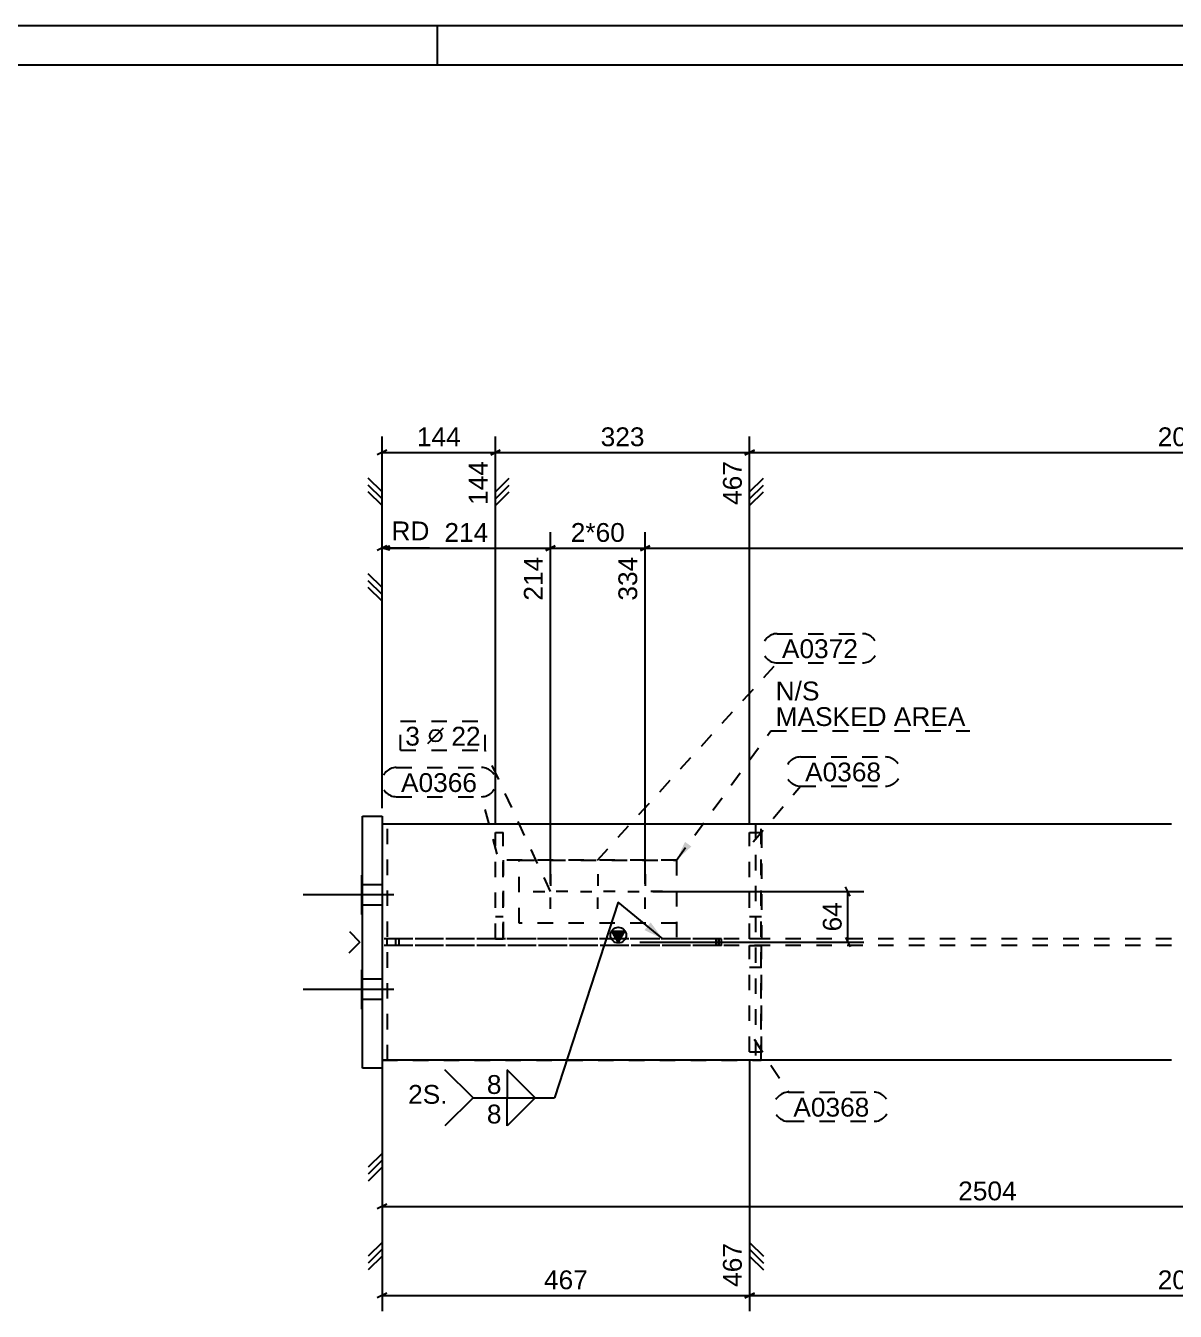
# Model space of a CAD drawing. Header units: millimetres. Extents: x -22 to 819, y -311 to 283.
# Drawn here: x 172.5 to 318.4, y 119.7 to 283 of the extents above; entities that cross this region are included whole.
import ezdxf

# ---------------------------------------------------------------- set-up
doc = ezdxf.new("R2010")
doc.units = ezdxf.units.MM
doc.linetypes.add('DXK_LINE_DOT2', pattern=[3.9198, 1.9599, -1.9599])
doc.styles.add('Arial', font='ARIAL.TTF', dxfattribs={"height": 0.2})

# ---------------------------------------------------------------- blocks, each defined once
blk = doc.blocks.new('Unknown-43751636-1168')
at = {"color": 5, "linetype": 'Continuous'}
for p, q in [((818.75, 282.99), (-22.25, 282.99)), ((813.75, 277.99), (-17.25, 277.99))]:
    blk.add_line(p, q, dxfattribs=at)
at = {"color": 7, "linetype": 'Continuous'}
blk.add_line((224.75, 277.99), (224.75, 282.99), dxfattribs=at)
blk = doc.blocks.new('Surfacing-43751636-2291 - 2118')
at = {"color": 7, "linetype": 'Continuous'}
for p, q in [((215.2, 163.12), (215.15, 163.12)), ((215.15, 158.12), (215.15, 163.12)), ((215.2, 158.12), (215.15, 158.12))]:
    blk.add_line(p, q, dxfattribs=at)
at = {"color": 246, "linetype": 'DXK_LINE_DOT2'}
blk.add_line((215.2, 158.12), (215.2, 163.12), dxfattribs=at)
blk = doc.blocks.new('Bolt-43751636-2163 - 2118')
at = {"color": 3, "linetype": 'Continuous'}
for p, q in [((239.1, 175.24), (239.1, 173.78)), ((245.1, 175.24), (245.1, 173.78)), ((251.1, 175.24), (251.1, 173.78)), ((236.9, 173.04), (238.36, 173.04)), ((241.3, 173.04), (239.83, 173.04)), ((242.9, 173.04), (244.36, 173.04)), ((247.3, 173.04), (245.83, 173.04)), ((248.9, 173.04), (250.36, 173.04)), ((253.3, 173.04), (251.83, 173.04)), ((239.1, 170.84), (239.1, 172.31)), ((245.1, 170.84), (245.1, 172.31)), ((251.1, 170.84), (251.1, 172.31))]:
    blk.add_line(p, q, dxfattribs=at)
blk = doc.blocks.new('Part-43751636-2318 - 2118')
at = {"color": 7, "linetype": 'DXK_LINE_DOT2'}
for p, q in [((232.1, 167.04), (232.1, 180.54)), ((232.1, 180.54), (233.1, 180.54)), ((233.1, 167.04), (233.1, 180.54)), ((233.1, 169.84), (232.1, 169.84)), ((232.1, 167.04), (233.1, 167.04))]:
    blk.add_line(p, q, dxfattribs=at)
blk = doc.blocks.new('Bolt-43751636-2135 - 2118')
at = {"color": 3, "linetype": 'Continuous'}
for p, q in [((217.7, 173.92), (215.2, 173.92)), ((217.7, 173.92), (215.2, 173.92)), ((217.7, 173.92), (215.2, 173.92)), ((217.7, 173.92), (215.2, 173.92)), ((217.7, 173.92), (215.2, 173.92)), ((217.7, 173.92), (215.2, 173.92)), ((219.2, 172.62), (207.7, 172.62)), ((219.2, 172.62), (207.7, 172.62)), ((219.2, 172.62), (207.7, 172.62)), ((219.2, 172.62), (207.7, 172.62)), ((219.2, 172.62), (207.7, 172.62)), ((219.2, 172.62), (207.7, 172.62)), ((217.7, 171.32), (215.2, 171.32)), ((217.7, 171.32), (215.2, 171.32)), ((217.7, 171.32), (215.2, 171.32)), ((217.7, 171.32), (215.2, 171.32)), ((217.7, 171.32), (215.2, 171.32)), ((217.7, 171.32), (215.2, 171.32)), ((217.7, 161.92), (215.2, 161.92)), ((217.7, 161.92), (215.2, 161.92)), ((217.7, 161.92), (215.2, 161.92)), ((217.7, 161.92), (215.2, 161.92)), ((217.7, 161.92), (215.2, 161.92)), ((217.7, 161.92), (215.2, 161.92)), ((219.2, 160.62), (207.7, 160.62)), ((219.2, 160.62), (207.7, 160.62)), ((219.2, 160.62), (207.7, 160.62)), ((219.2, 160.62), (207.7, 160.62)), ((219.2, 160.62), (207.7, 160.62)), ((219.2, 160.62), (207.7, 160.62)), ((217.7, 159.32), (215.2, 159.32)), ((217.7, 159.32), (215.2, 159.32)), ((217.7, 159.32), (215.2, 159.32)), ((217.7, 159.32), (215.2, 159.32)), ((217.7, 159.32), (215.2, 159.32)), ((217.7, 159.32), (215.2, 159.32))]:
    blk.add_line(p, q, dxfattribs=at)
blk = doc.blocks.new('Part-43751636-2176 - 2118')
at = {"linetype": 'Continuous'}
blk.add_hatch(color=2, dxfattribs=at).paths.add_polyline_path([(247.7, 166.62), (246.9, 168.02), (248.5, 168.02)])
at = {"color": 2, "linetype": 'Continuous'}
for p, q in [((317.93, 181.62), (217.7, 181.62)), ((247.7, 166.62), (246.9, 168.02)), ((246.9, 168.02), (248.5, 168.02)), ((248.5, 168.02), (247.7, 166.62)), ((317.93, 151.62), (217.7, 151.62))]:
    blk.add_line(p, q, dxfattribs=at)
at = {"color": 7, "linetype": 'DXK_LINE_DOT2'}
for p, q in [((217.7, 181.62), (217.7, 151.62)), ((317.93, 167.04), (217.7, 167.04)), ((317.93, 166.19), (217.7, 166.19))]:
    blk.add_line(p, q, dxfattribs=at)
at = {"color": 2, "linetype": 'Continuous'}
blk.add_circle((247.7, 167.52), 1, dxfattribs=at)
blk = doc.blocks.new('Part-43751636-2206 - 2118')
at = {"color": 7, "linetype": 'DXK_LINE_DOT2'}
for p, q in [((264.38, 152.69), (264.38, 166.19)), ((264.38, 166.19), (265.88, 166.19)), ((265.88, 152.69), (265.88, 166.19)), ((265.88, 163.39), (264.38, 163.39)), ((264.38, 152.69), (265.88, 152.69))]:
    blk.add_line(p, q, dxfattribs=at)
blk = doc.blocks.new('Part-43751636-2211 - 2118')
at = {"color": 7, "linetype": 'DXK_LINE_DOT2'}
for p, q in [((264.38, 167.04), (264.38, 180.54)), ((264.38, 180.54), (265.88, 180.54)), ((265.88, 180.54), (265.88, 167.04)), ((265.88, 169.84), (264.38, 169.84)), ((265.88, 167.04), (264.38, 167.04))]:
    blk.add_line(p, q, dxfattribs=at)
blk = doc.blocks.new('Surfacing-43751636-2296 - 2118')
at = {"color": 7, "linetype": 'Continuous'}
for p, q in [((215.2, 175.12), (215.15, 175.12)), ((215.15, 170.12), (215.15, 175.12)), ((215.2, 170.12), (215.15, 170.12))]:
    blk.add_line(p, q, dxfattribs=at)
at = {"color": 246, "linetype": 'DXK_LINE_DOT2'}
blk.add_line((215.2, 170.12), (215.2, 175.12), dxfattribs=at)
blk = doc.blocks.new('Part-43751636-2232 - 2118')
at = {"color": 7, "linetype": 'DXK_LINE_DOT2'}
for p, q in [((255.1, 177.04), (233.1, 177.04)), ((233.1, 177.04), (233.1, 167.04)), ((255.1, 177.04), (255.1, 167.04)), ((255.1, 167.04), (233.1, 167.04))]:
    blk.add_line(p, q, dxfattribs=at)
blk = doc.blocks.new('Surfacing-43751636-2301 - 2118')
at = {"color": 7, "linetype": 'Continuous'}
for p, q in [((215.2, 163.12), (215.15, 163.12)), ((215.15, 158.12), (215.15, 163.12)), ((215.2, 158.12), (215.15, 158.12))]:
    blk.add_line(p, q, dxfattribs=at)
at = {"color": 246, "linetype": 'DXK_LINE_DOT2'}
blk.add_line((215.2, 158.12), (215.2, 163.12), dxfattribs=at)
blk = doc.blocks.new('Part-43751636-2242 - 2118')
at = {"color": 2, "linetype": 'Continuous'}
for p, q in [((215.2, 150.62), (215.2, 182.62)), ((215.2, 182.62), (217.7, 182.62)), ((217.7, 182.62), (217.7, 150.62)), ((214.9, 166.62), (213.5, 165.22)), ((214.9, 166.62), (213.6, 167.92)), ((217.7, 150.62), (215.2, 150.62))]:
    blk.add_line(p, q, dxfattribs=at)
blk = doc.blocks.new('Part-43751636-2243 - 2118')
at = {"color": 7, "linetype": 'DXK_LINE_DOT2'}
for p, q in [((265.83, 181.62), (217.7, 181.62)), ((217.7, 181.62), (217.7, 151.62)), ((218.4, 151.62), (218.4, 181.62)), ((265.13, 181.62), (265.13, 151.62)), ((265.83, 151.62), (265.83, 181.62)), ((260.8, 167.04), (217.7, 167.04)), ((218.35, 166.19), (218.35, 167.04)), ((219.47, 166.19), (219.47, 167.04)), ((219.86, 166.19), (219.86, 167.04)), ((260.13, 166.19), (260.13, 167.04)), ((260.17, 167.04), (260.17, 166.19)), ((260.51, 166.19), (260.51, 167.04)), ((260.8, 166.19), (260.8, 167.04)), ((260.8, 166.19), (217.7, 166.19)), ((217.7, 151.62), (265.83, 151.62))]:
    blk.add_line(p, q, dxfattribs=at)
blk = doc.blocks.new('Surfacing-43751636-2306 - 2118')
at = {"color": 7, "linetype": 'Continuous'}
for p, q in [((215.2, 175.12), (215.15, 175.12)), ((215.15, 170.12), (215.15, 175.12)), ((215.2, 170.12), (215.15, 170.12))]:
    blk.add_line(p, q, dxfattribs=at)
at = {"color": 246, "linetype": 'DXK_LINE_DOT2'}
blk.add_line((215.2, 170.12), (215.2, 175.12), dxfattribs=at)
blk = doc.blocks.new('Surfacing-43751636-2266 - 2118')
at = {"color": 246, "linetype": 'DXK_LINE_DOT2'}
for p, q in [((235.1, 177.04), (255.1, 177.04)), ((235.1, 169.04), (235.1, 177.04)), ((255.1, 177.04), (255.1, 169.04)), ((255.1, 169.04), (235.1, 169.04))]:
    blk.add_line(p, q, dxfattribs=at)
blk = doc.blocks.new('StraightDimension-43751636-6720 - 2118')
at = {"color": 7, "linetype": 'Continuous'}
for p, q in [((251.1, 174.04), (251.1, 218.7)), ((397.43, 200.12), (397.43, 218.7)), ((251.7, 216.95), (250.5, 216.35)), ((251.1, 216.65), (397.43, 216.65)), ((396.83, 216.35), (398.03, 216.95))]:
    blk.add_line(p, q, dxfattribs=at)
at = {"color": 0}
blk.add_wipeout([(328.47, 216.95), (328.47, 220.45), (320.06, 220.45), (320.06, 216.95)], dxfattribs=at)
at = {"color": 0, "linetype": 'Continuous'}
blk.add_wipeout([(396.93, 216.05), (393.43, 216.05), (393.43, 207.64), (396.93, 207.64)], dxfattribs=at)
at = {"color": 7, "style": 'Arial'}
blk.add_text('2430', height=2.388, dxfattribs=at).set_placement((320.56, 217.45))
at = {"color": 7, "linetype": 'Continuous', "style": 'Arial'}
blk.add_text('2764', height=2.388, rotation=90.0002, dxfattribs=at).set_placement((396.43, 208.14))
blk = doc.blocks.new('StraightDimension-43751636-6721 - 2118')
at = {"color": 7, "linetype": 'Continuous'}
for p, q in [((251.1, 174.04), (251.1, 217.12)), ((245.1, 216.65), (251.1, 216.65)), ((250.5, 216.35), (251.7, 216.95))]:
    blk.add_line(p, q, dxfattribs=at)
at = {"color": 0, "linetype": 'Continuous'}
blk.add_wipeout([(250.6, 216.05), (247.1, 216.05), (247.1, 209.49), (250.6, 209.49)], dxfattribs=at)
at = {"color": 7, "linetype": 'Continuous', "style": 'Arial'}
blk.add_text('334', height=2.388, rotation=90.0002, dxfattribs=at).set_placement((250.1, 209.99))
blk = doc.blocks.new('StraightDimension-43751636-6722 - 2118')
at = {"color": 7, "linetype": 'Continuous'}
for p, q in [((239.1, 174.04), (239.1, 218.7)), ((239.7, 216.95), (238.5, 216.35)), ((239.1, 216.65), (245.1, 216.65))]:
    blk.add_line(p, q, dxfattribs=at)
at = {"color": 0}
blk.add_wipeout([(249.03, 216.95), (249.03, 220.45), (241.17, 220.45), (241.17, 216.95)], dxfattribs=at)
at = {"color": 7, "style": 'Arial'}
blk.add_text('2*60', height=2.388, dxfattribs=at).set_placement((241.67, 217.45))
blk = doc.blocks.new('StraightDimension-43751636-6723 - 2118')
at = {"color": 7, "linetype": 'Continuous'}
for p, q in [((239.1, 174.04), (239.1, 218.7)), ((238.5, 216.35), (239.7, 216.95)), ((217.7, 211.65), (215.95, 213.4)), ((217.7, 211.65), (215.95, 213.4)), ((217.7, 210.77), (215.95, 212.52)), ((217.7, 210.77), (215.95, 212.52)), ((217.7, 209.9), (217.7, 213.4)), ((217.7, 209.9), (217.7, 213.4)), ((217.7, 209.9), (215.95, 211.65)), ((217.7, 209.9), (215.95, 211.65))]:
    blk.add_line(p, q, dxfattribs=at)
at = {"color": 0, "linetype": 'Continuous'}
blk.add_wipeout([(224.22, 217.15), (224.22, 220.65), (218.4, 220.65), (218.4, 217.15)], dxfattribs=at)
at = {"color": 7, "linetype": 'Continuous'}
for p, q in [((217.7, 183.62), (217.7, 220.4)), ((217.7, 183.62), (217.7, 218.7)), ((218.3, 216.95), (217.1, 216.35)), ((218.7, 216.9), (217.7, 216.65)), ((217.7, 216.65), (239.1, 216.65)), ((218.7, 216.4), (217.7, 216.65)), ((223.72, 216.65), (217.7, 216.65))]:
    blk.add_line(p, q, dxfattribs=at)
at = {"color": 7, "linetype": 'Continuous', "style": 'Arial'}
blk.add_text('RD', height=2.388, dxfattribs=at).set_placement((218.9, 217.65))
at = {"color": 0}
blk.add_wipeout([(231.68, 216.95), (231.68, 220.45), (225.12, 220.45), (225.12, 216.95)], dxfattribs=at)
at = {"color": 0, "linetype": 'Continuous'}
blk.add_wipeout([(238.6, 216.05), (235.1, 216.05), (235.1, 209.49), (238.6, 209.49)], dxfattribs=at)
at = {"color": 7, "style": 'Arial'}
blk.add_text('214', height=2.388, dxfattribs=at).set_placement((225.62, 217.45))
at = {"color": 7, "linetype": 'Continuous', "style": 'Arial'}
blk.add_text('214', height=2.388, rotation=90.0002, dxfattribs=at).set_placement((238.1, 209.99))
blk = doc.blocks.new('StraightDimension-43751636-7080 - 2118')
at = {"color": 7, "linetype": 'Continuous'}
for p, q in [((264.38, 151.69), (264.38, 119.75)), ((375.43, 151.69), (375.43, 119.75)), ((264.38, 128.5), (266.13, 126.75)), ((264.38, 128.5), (264.38, 125)), ((264.38, 127.62), (266.13, 125.87)), ((375.43, 128.5), (377.18, 126.75)), ((375.43, 128.5), (375.43, 125)), ((375.43, 127.62), (377.18, 125.87)), ((264.38, 126.75), (266.13, 125)), ((375.43, 126.75), (377.18, 125)), ((264.98, 122.05), (263.78, 121.45)), ((264.38, 121.75), (375.43, 121.75)), ((374.83, 121.45), (376.03, 122.05))]:
    blk.add_line(p, q, dxfattribs=at)
at = {"color": 0, "linetype": 'Continuous'}
blk.add_wipeout([(374.93, 130.76), (371.43, 130.76), (371.43, 122.35), (374.93, 122.35)], dxfattribs=at)
at = {"color": 0}
blk.add_wipeout([(324.11, 122.05), (324.11, 125.55), (315.7, 125.55), (315.7, 122.05)], dxfattribs=at)
at = {"color": 7, "linetype": 'Continuous', "style": 'Arial'}
blk.add_text('2544', height=2.388, rotation=90.0002, dxfattribs=at).set_placement((374.43, 122.85))
at = {"color": 7, "style": 'Arial'}
blk.add_text('2077', height=2.388, dxfattribs=at).set_placement((316.2, 122.55))
blk = doc.blocks.new('StraightDimension-43751636-7081 - 2118')
at = {"color": 7, "linetype": 'Continuous'}
for p, q in [((217.7, 150.62), (217.7, 119.75)), ((264.38, 151.69), (264.38, 119.75)), ((217.7, 128.5), (215.95, 126.75)), ((217.7, 127.62), (215.95, 125.87)), ((217.7, 128.5), (217.7, 125)), ((264.38, 128.5), (266.13, 126.75)), ((264.38, 128.5), (264.38, 125)), ((264.38, 127.62), (266.13, 125.87)), ((217.7, 126.75), (215.95, 125)), ((264.38, 126.75), (266.13, 125)), ((218.3, 122.05), (217.1, 121.45)), ((217.7, 121.75), (264.38, 121.75)), ((263.78, 121.45), (264.98, 122.05))]:
    blk.add_line(p, q, dxfattribs=at)
at = {"color": 0, "linetype": 'Continuous'}
blk.add_wipeout([(263.88, 128.91), (260.38, 128.91), (260.38, 122.35), (263.88, 122.35)], dxfattribs=at)
at = {"color": 0}
blk.add_wipeout([(244.32, 122.05), (244.32, 125.55), (237.76, 125.55), (237.76, 122.05)], dxfattribs=at)
at = {"color": 7, "linetype": 'Continuous', "style": 'Arial'}
blk.add_text('467', height=2.388, rotation=90.0002, dxfattribs=at).set_placement((263.38, 122.85))
at = {"color": 7, "style": 'Arial'}
blk.add_text('467', height=2.388, dxfattribs=at).set_placement((238.26, 122.55))
blk = doc.blocks.new('StraightDimension-43751636-7151 - 2118')
at = {"color": 7, "linetype": 'Continuous'}
for p, q in [((371.43, 159.62), (371.43, 131.04)), ((217.7, 150.62), (217.7, 131.04)), ((217.7, 139.79), (215.95, 138.04)), ((217.7, 138.92), (215.95, 137.17)), ((217.7, 139.79), (217.7, 136.29)), ((217.7, 138.04), (215.95, 136.29)), ((218.3, 133.34), (217.1, 132.74)), ((217.7, 133.04), (371.43, 133.04)), ((370.83, 132.74), (372.03, 133.34))]:
    blk.add_line(p, q, dxfattribs=at)
at = {"color": 0, "linetype": 'Continuous'}
blk.add_wipeout([(370.93, 142.05), (367.43, 142.05), (367.43, 133.64), (370.93, 133.64)], dxfattribs=at)
at = {"color": 0}
blk.add_wipeout([(298.77, 133.34), (298.77, 136.84), (290.36, 136.84), (290.36, 133.34)], dxfattribs=at)
at = {"color": 7, "linetype": 'Continuous', "style": 'Arial'}
blk.add_text('2504', height=2.388, rotation=90.0002, dxfattribs=at).set_placement((370.43, 134.14))
at = {"color": 7, "style": 'Arial'}
blk.add_text('2504', height=2.388, dxfattribs=at).set_placement((290.86, 133.84))
blk = doc.blocks.new('StraightDimension-43751636-7307 - 2118')
at = {"color": 7, "linetype": 'Continuous'}
for p, q in [((252.1, 173.04), (278.86, 173.04)), ((277.16, 172.44), (276.56, 173.64)), ((276.86, 166.62), (276.86, 173.04)), ((250.45, 166.62), (278.86, 166.62)), ((276.56, 167.22), (277.16, 166.02))]:
    blk.add_line(p, q, dxfattribs=at)
at = {"color": 0}
blk.add_wipeout([(276.56, 172.18), (273.06, 172.18), (273.06, 167.48), (276.56, 167.48)], dxfattribs=at)
at = {"color": 7, "style": 'Arial'}
blk.add_text('64', height=2.388, rotation=90.0002, dxfattribs=at).set_placement((276.06, 167.98))
blk = doc.blocks.new('StraightDimension-43751636-7356 - 2118')
at = {"color": 7, "linetype": 'Continuous'}
for p, q in [((264.38, 181.54), (264.38, 230.85)), ((375.43, 181.54), (375.43, 230.85)), ((264.98, 229.1), (263.78, 228.5)), ((264.38, 228.8), (375.43, 228.8)), ((374.83, 228.5), (376.03, 229.1)), ((264.38, 223.8), (266.13, 225.55)), ((264.38, 222.05), (264.38, 225.55)), ((375.43, 223.8), (377.18, 225.55)), ((375.43, 222.05), (375.43, 225.55)), ((264.38, 222.92), (266.13, 224.67)), ((264.38, 222.05), (266.13, 223.8)), ((375.43, 222.92), (377.18, 224.67)), ((375.43, 222.05), (377.18, 223.8))]:
    blk.add_line(p, q, dxfattribs=at)
at = {"color": 0}
blk.add_wipeout([(324.11, 229.1), (324.11, 232.6), (315.7, 232.6), (315.7, 229.1)], dxfattribs=at)
at = {"color": 0, "linetype": 'Continuous'}
blk.add_wipeout([(374.93, 228.2), (371.43, 228.2), (371.43, 219.78), (374.93, 219.78)], dxfattribs=at)
at = {"color": 7, "style": 'Arial'}
blk.add_text('2077', height=2.388, dxfattribs=at).set_placement((316.2, 229.6))
at = {"color": 7, "linetype": 'Continuous', "style": 'Arial'}
blk.add_text('2544', height=2.388, rotation=90.0002, dxfattribs=at).set_placement((374.43, 220.28))
blk = doc.blocks.new('StraightDimension-43751636-7357 - 2118')
at = {"color": 7, "linetype": 'Continuous'}
for p, q in [((232.1, 181.54), (232.1, 230.85)), ((264.38, 181.54), (264.38, 230.85)), ((232.7, 229.1), (231.5, 228.5)), ((232.1, 228.8), (264.38, 228.8)), ((263.78, 228.5), (264.98, 229.1)), ((232.1, 223.8), (233.85, 225.55)), ((232.1, 222.05), (232.1, 225.55)), ((264.38, 223.8), (266.13, 225.55)), ((264.38, 222.05), (264.38, 225.55)), ((232.1, 222.92), (233.85, 224.67)), ((232.1, 222.05), (233.85, 223.8)), ((264.38, 222.92), (266.13, 224.67)), ((264.38, 222.05), (266.13, 223.8))]:
    blk.add_line(p, q, dxfattribs=at)
at = {"color": 0}
blk.add_wipeout([(251.52, 229.1), (251.52, 232.6), (244.96, 232.6), (244.96, 229.1)], dxfattribs=at)
at = {"color": 0, "linetype": 'Continuous'}
blk.add_wipeout([(263.88, 228.2), (260.38, 228.2), (260.38, 221.64), (263.88, 221.64)], dxfattribs=at)
at = {"color": 7, "style": 'Arial'}
blk.add_text('323', height=2.388, dxfattribs=at).set_placement((245.46, 229.6))
at = {"color": 7, "linetype": 'Continuous', "style": 'Arial'}
blk.add_text('467', height=2.388, rotation=90.0002, dxfattribs=at).set_placement((263.38, 222.14))
blk = doc.blocks.new('StraightDimension-43751636-7358 - 2118')
at = {"color": 7, "linetype": 'Continuous'}
for p, q in [((217.7, 183.62), (217.7, 230.85)), ((232.1, 181.54), (232.1, 230.85)), ((218.3, 229.1), (217.1, 228.5)), ((217.7, 228.8), (232.1, 228.8)), ((231.5, 228.5), (232.7, 229.1)), ((217.7, 223.8), (215.95, 225.55)), ((217.7, 222.05), (217.7, 225.55)), ((232.1, 223.8), (233.85, 225.55)), ((232.1, 222.05), (232.1, 225.55)), ((217.7, 222.92), (215.95, 224.67)), ((217.7, 222.05), (215.95, 223.8)), ((232.1, 222.92), (233.85, 224.67)), ((232.1, 222.05), (233.85, 223.8))]:
    blk.add_line(p, q, dxfattribs=at)
at = {"color": 0}
blk.add_wipeout([(228.18, 229.1), (228.18, 232.6), (221.62, 232.6), (221.62, 229.1)], dxfattribs=at)
at = {"color": 0, "linetype": 'Continuous'}
blk.add_wipeout([(231.6, 228.2), (228.1, 228.2), (228.1, 221.64), (231.6, 221.64)], dxfattribs=at)
at = {"color": 7, "style": 'Arial'}
blk.add_text('144', height=2.388, dxfattribs=at).set_placement((222.12, 229.6))
at = {"color": 7, "linetype": 'Continuous', "style": 'Arial'}
blk.add_text('144', height=2.388, rotation=90.0002, dxfattribs=at).set_placement((231.1, 222.14))
blk = doc.blocks.new('Mark-43751636-7285 - 2118')
at = {"color": 0}
blk.add_wipeout([(281.05, 187.04), (281.05, 189.54), (271.42, 189.54), (271.42, 187.04)], dxfattribs=at)
blk.add_wipeout([(281.05, 187.04), (281.05, 189.54), (271.42, 189.54), (271.42, 187.04)], dxfattribs=at)
at = {"color": 3, "linetype": 'DXK_LINE_DOT2'}
for p, q in [((270.82, 190.14), (281.65, 190.14)), ((264.84, 179.34), (270.82, 186.44)), ((270.82, 186.44), (281.65, 186.44))]:
    blk.add_line(p, q, dxfattribs=at)
for centre, start, end in [((270.82, 188.29), 90, 270), ((281.65, 188.29), 270, 90)]:
    blk.add_arc(centre, 1.85, start, end, dxfattribs=at)
at = {"color": 3, "style": 'Arial'}
blk.add_text('A0368', height=2.388, dxfattribs=at).set_placement((271.42, 187.04))
blk = doc.blocks.new('Mark-43751636-7293 - 2118')
at = {"color": 0}
blk.add_wipeout([(279.57, 144.47), (279.57, 146.97), (269.93, 146.97), (269.93, 144.47)], dxfattribs=at)
blk.add_wipeout([(279.57, 144.47), (279.57, 146.97), (269.93, 146.97), (269.93, 144.47)], dxfattribs=at)
at = {"color": 3, "linetype": 'DXK_LINE_DOT2'}
for p, q in [((264.94, 154.29), (269.33, 147.57)), ((269.33, 147.57), (280.17, 147.57)), ((269.33, 143.87), (280.17, 143.87))]:
    blk.add_line(p, q, dxfattribs=at)
for centre, start, end in [((269.33, 145.72), 90, 270), ((280.17, 145.72), 270, 90)]:
    blk.add_arc(centre, 1.85, start, end, dxfattribs=at)
at = {"color": 3, "style": 'Arial'}
blk.add_text('A0368', height=2.388, dxfattribs=at).set_placement((269.93, 144.47))
blk = doc.blocks.new('Mark-43751636-7301 - 2118')
at = {"color": 0}
blk.add_wipeout([(222.5, 191.58), (222.5, 194.08), (220.65, 194.08), (220.65, 191.58)], dxfattribs=at)
blk.add_wipeout([(222.5, 191.58), (222.5, 194.08), (220.65, 194.08), (220.65, 191.58)], dxfattribs=at)
at = {"color": 3, "linetype": 'DXK_LINE_DOT2'}
blk.add_line((220.05, 190.98), (220.05, 194.68), dxfattribs=at)
at = {"color": 3, "style": 'Arial'}
blk.add_text('3', height=2.39, dxfattribs=at).set_placement((220.65, 191.58))
at = {"color": 0}
blk.add_wipeout([(225.75, 191.58), (225.75, 194.08), (223.25, 194.08), (223.25, 191.58)], dxfattribs=at)
at = {"color": 3, "linetype": 'Continuous'}
blk.add_line((223.5, 191.83), (225.5, 193.83), dxfattribs=at)
blk.add_circle((224.5, 192.83), 0.75, dxfattribs=at)
at = {"color": 0}
blk.add_wipeout([(230.2, 191.58), (230.2, 194.08), (226.5, 194.08), (226.5, 191.58)], dxfattribs=at)
blk.add_wipeout([(230.2, 191.58), (230.2, 194.08), (226.5, 194.08), (226.5, 191.58)], dxfattribs=at)
at = {"color": 3, "linetype": 'DXK_LINE_DOT2'}
for p, q in [((220.05, 194.68), (230.8, 194.68)), ((230.8, 190.98), (230.8, 194.68)), ((220.05, 190.98), (230.8, 190.98)), ((239.1, 173.04), (230.8, 190.98))]:
    blk.add_line(p, q, dxfattribs=at)
at = {"color": 3, "style": 'Arial'}
blk.add_text('22', height=2.388, dxfattribs=at).set_placement((226.5, 191.58))
blk = doc.blocks.new('Mark-43751636-7321 - 2118')
at = {"color": 0}
blk.add_wipeout([(278.12, 202.69), (278.12, 205.19), (268.48, 205.19), (268.48, 202.69)], dxfattribs=at)
blk.add_wipeout([(278.12, 202.69), (278.12, 205.19), (268.48, 205.19), (268.48, 202.69)], dxfattribs=at)
at = {"color": 3, "linetype": 'DXK_LINE_DOT2'}
for p, q in [((267.88, 205.79), (278.72, 205.79)), ((245.04, 177.04), (267.88, 202.09)), ((267.88, 202.09), (278.72, 202.09))]:
    blk.add_line(p, q, dxfattribs=at)
for centre, start, end in [((267.88, 203.94), 90, 270), ((278.72, 203.94), 270, 90)]:
    blk.add_arc(centre, 1.85, start, end, dxfattribs=at)
at = {"color": 3, "style": 'Arial'}
blk.add_text('A0372', height=2.388, dxfattribs=at).set_placement((268.48, 202.69))
blk = doc.blocks.new('Mark-43751636-7322 - 2118')
at = {"color": 0}
blk.add_wipeout([(229.74, 185.69), (229.74, 188.19), (220.11, 188.19), (220.11, 185.69)], dxfattribs=at)
blk.add_wipeout([(229.74, 185.69), (229.74, 188.19), (220.11, 188.19), (220.11, 185.69)], dxfattribs=at)
at = {"color": 3, "linetype": 'DXK_LINE_DOT2'}
for p, q in [((219.51, 188.79), (230.34, 188.79)), ((219.51, 185.09), (230.34, 185.09)), ((232.33, 177.81), (230.34, 185.09))]:
    blk.add_line(p, q, dxfattribs=at)
for centre, start, end in [((219.51, 186.94), 90, 270), ((230.34, 186.94), 270, 90)]:
    blk.add_arc(centre, 1.85, start, end, dxfattribs=at)
at = {"color": 3, "style": 'Arial'}
blk.add_text('A0366', height=2.388, dxfattribs=at).set_placement((220.11, 185.69))
blk = doc.blocks.new('Mark-43751636-7330 - 2118')
at = {"linetype": 'Continuous'}
blk.add_hatch(color=7, dxfattribs=at).paths.add_polyline_path([(256.98, 178.77), (255.1, 177.04), (256.17, 179.36)])
at = {"color": 0}
blk.add_wipeout([(273.24, 197.32), (273.24, 199.82), (267.68, 199.82), (267.68, 197.32)], dxfattribs=at)
blk.add_wipeout([(273.24, 197.32), (273.24, 199.82), (267.68, 199.82), (267.68, 197.32)], dxfattribs=at)
blk.add_wipeout([(291.75, 194.07), (291.75, 196.57), (267.68, 196.57), (267.68, 194.07)], dxfattribs=at)
blk.add_wipeout([(291.75, 194.07), (291.75, 196.57), (267.68, 196.57), (267.68, 194.07)], dxfattribs=at)
at = {"color": 7, "linetype": 'DXK_LINE_DOT2'}
for p, q in [((255.1, 177.04), (267.08, 193.47)), ((267.08, 193.47), (292.35, 193.47))]:
    blk.add_line(p, q, dxfattribs=at)
at = {"color": 7, "style": 'Arial'}
for s, height, p in [('N/', 2.388, (267.68, 197.32)), ('S', 2.39, (271.02, 197.32)), ('MASKED AREA', 2.3877, (267.68, 194.07))]:
    blk.add_text(s, height=height, dxfattribs=at).set_placement(p)
blk = doc.blocks.new('WeldMark-43751636-10144 - 2118')
at = {"linetype": 'Continuous'}
blk.add_hatch(color=3, dxfattribs=at).paths.add_polyline_path([(251.81, 169.12), (253.34, 167.04), (251.02, 168.15)])
at = {"color": 3, "linetype": 'Continuous'}
for p, q in [((247.7, 171.71), (239.62, 146.85)), ((253.34, 167.04), (247.7, 171.71)), ((229.26, 146.85), (225.69, 150.42)), ((229.26, 146.85), (225.69, 143.28))]:
    blk.add_line(p, q, dxfattribs=at)
at = {"color": 0}
blk.add_wipeout([(233.07, 147.15), (233.07, 150.05), (230.81, 150.05), (230.81, 147.15)], dxfattribs=at)
at = {"color": 3, "linetype": 'Continuous'}
for p, q in [((237.15, 146.85), (233.58, 150.42)), ((233.58, 150.42), (233.58, 146.85)), ((233.58, 146.85), (237.15, 146.85))]:
    blk.add_line(p, q, dxfattribs=at)
at = {"color": 3, "style": 'Arial'}
blk.add_text('8', height=2.39, dxfattribs=at).set_placement((231.01, 147.35))
at = {"color": 0, "linetype": 'Continuous'}
blk.add_wipeout([(226.01, 146.1), (226.01, 148.6), (221.01, 148.6), (221.01, 146.1)], dxfattribs=at)
at = {"color": 3, "linetype": 'Continuous', "style": 'Arial'}
blk.add_text('2S.', height=2.388, dxfattribs=at).set_placement((221.01, 146.1))
at = {"color": 0, "linetype": 'Continuous'}
blk.add_wipeout([(233.07, 143.4), (233.07, 146.3), (230.81, 146.3), (230.81, 143.4)], dxfattribs=at)
at = {"color": 3, "linetype": 'Continuous'}
for p, q in [((229.26, 146.85), (239.62, 146.85)), ((233.58, 146.85), (237.15, 146.85)), ((237.15, 146.85), (233.58, 143.28)), ((233.58, 143.28), (233.58, 146.85))]:
    blk.add_line(p, q, dxfattribs=at)
at = {"color": 3, "linetype": 'Continuous', "style": 'Arial'}
blk.add_text('8', height=2.39, dxfattribs=at).set_placement((231.01, 143.6))

msp = doc.modelspace()

# ---------------------------------------------------------------- block references
for name in ['Unknown-43751636-1168', 'Part-43751636-2242 - 2118', 'Part-43751636-2176 - 2118', 'Part-43751636-2243 - 2118', 'Part-43751636-2318 - 2118', 'Part-43751636-2211 - 2118', 'Part-43751636-2232 - 2118', 'Surfacing-43751636-2266 - 2118', 'Surfacing-43751636-2296 - 2118', 'Surfacing-43751636-2306 - 2118', 'Bolt-43751636-2163 - 2118', 'Bolt-43751636-2135 - 2118', 'Part-43751636-2206 - 2118', 'Surfacing-43751636-2291 - 2118', 'Surfacing-43751636-2301 - 2118']:
    msp.add_blockref(name, (0, 0))

# ---------------------------------------------------------------- next in the draw order: block references
for name in ['StraightDimension-43751636-6720 - 2118', 'StraightDimension-43751636-7080 - 2118']:
    msp.add_blockref(name, (0, 0))

# ---------------------------------------------------------------- next in the draw order: block references
for name in ['StraightDimension-43751636-7356 - 2118', 'StraightDimension-43751636-6721 - 2118', 'StraightDimension-43751636-7081 - 2118']:
    msp.add_blockref(name, (0, 0))

# ---------------------------------------------------------------- next in the draw order: block references
for name in ['StraightDimension-43751636-6722 - 2118', 'StraightDimension-43751636-7307 - 2118', 'StraightDimension-43751636-7151 - 2118']:
    msp.add_blockref(name, (0, 0))

# ---------------------------------------------------------------- next in the draw order: block references
for name in ['StraightDimension-43751636-6723 - 2118', 'WeldMark-43751636-10144 - 2118', 'Mark-43751636-7293 - 2118']:
    msp.add_blockref(name, (0, 0))

# ---------------------------------------------------------------- next in the draw order: block references
msp.add_blockref('StraightDimension-43751636-7357 - 2118', (0, 0))

# ---------------------------------------------------------------- next in the draw order: block references
for name in ['StraightDimension-43751636-7358 - 2118', 'Mark-43751636-7285 - 2118']:
    msp.add_blockref(name, (0, 0))

# ---------------------------------------------------------------- next in the draw order: block references
for name in ['Mark-43751636-7321 - 2118', 'Mark-43751636-7301 - 2118']:
    msp.add_blockref(name, (0, 0))

# ---------------------------------------------------------------- next in the draw order: block references
for name in ['Mark-43751636-7330 - 2118', 'Mark-43751636-7322 - 2118']:
    msp.add_blockref(name, (0, 0))

doc.saveas('drawing.dxf')
